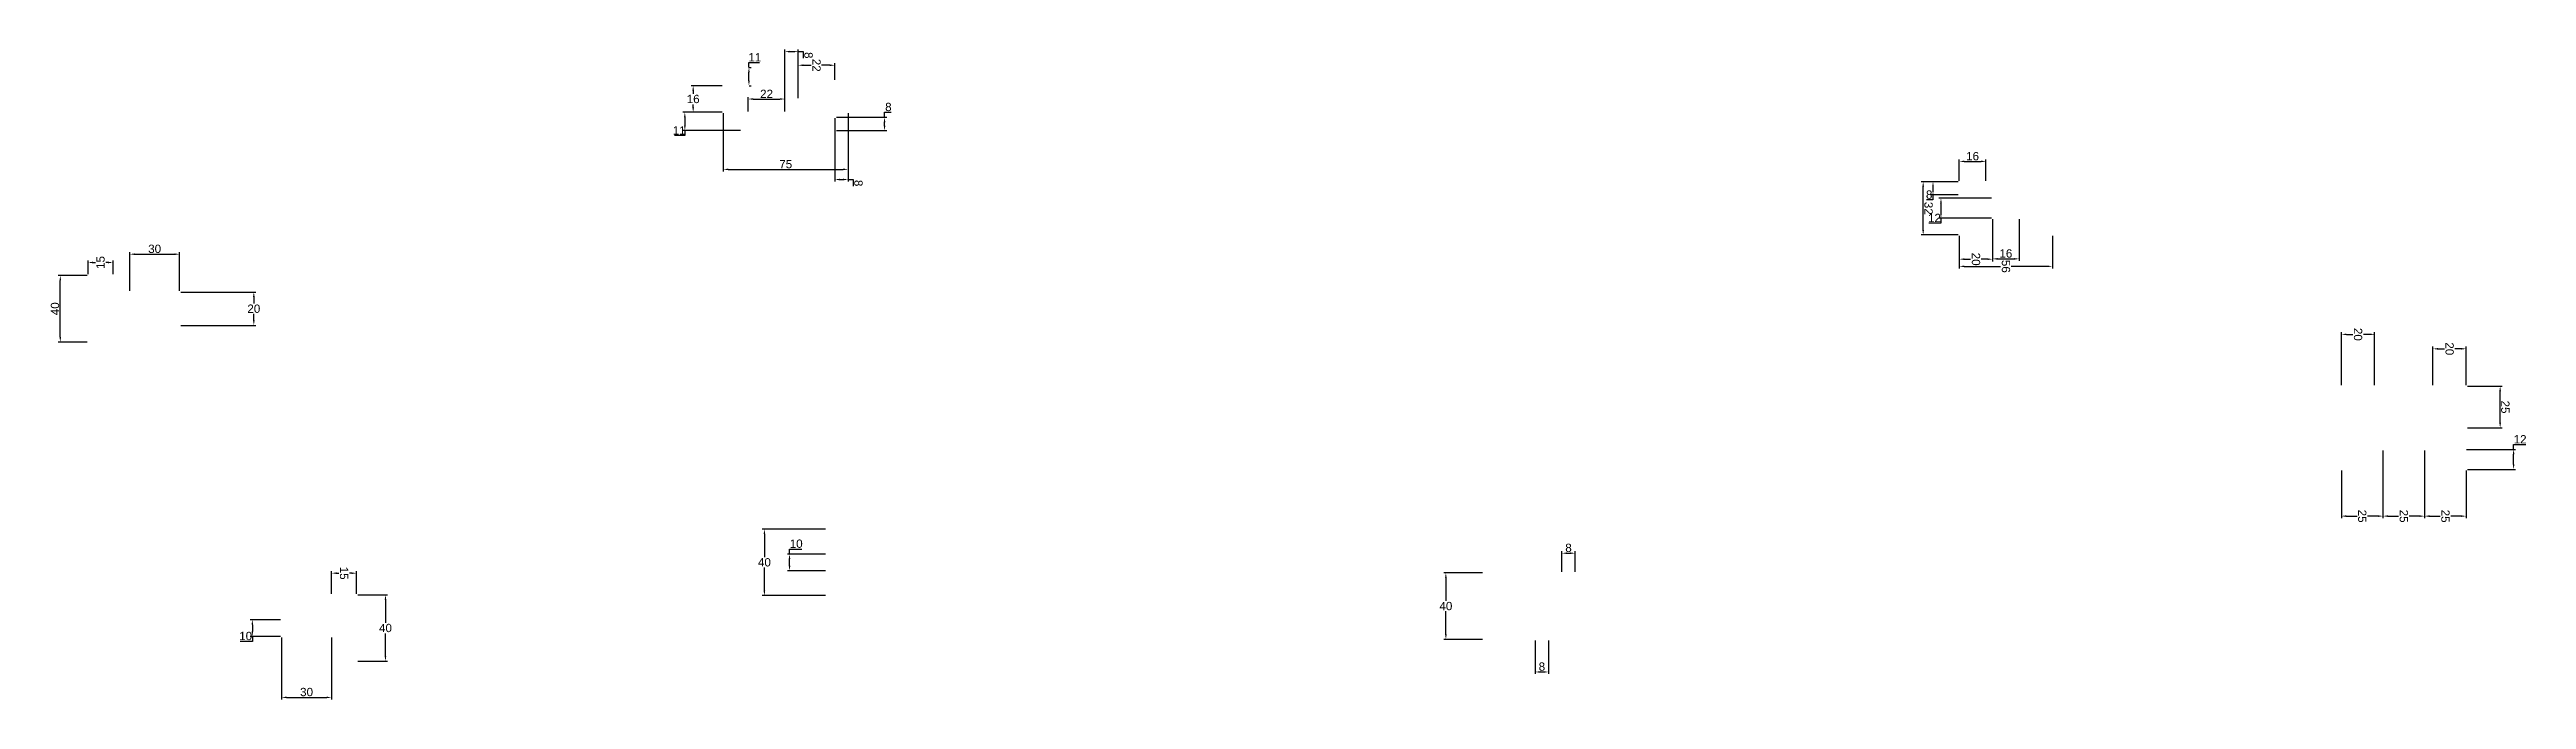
# Model space of a CAD drawing. Header units: millimetres. Extents: x 340 to 1828, y -117 to 274.
import ezdxf

# ---------------------------------------------------------------- set-up
doc = ezdxf.new("R2010")
doc.units = ezdxf.units.MM
doc.styles.get("Standard").update_dxf_attribs({"font": 'arial.ttf'})
doc.dimstyles.new('ISO-25', dxfattribs={"dimtxt": 5, "dimasz": 3, "dimexe": 1.25, "dimexo": 0.625, "dimtad": 1, "dimtih": 1, "dimtoh": 1, "dimdec": 0, "dimtxsty": 'Standard', "dimcen": 2.5, "dimadec": 0, "dimazin": 0, "dimtfac": 1, "dimtdec": 0, "dimtmove": 0, "dimatfit": 3, "dimfxl": 1, "dimarcsym": 0})

# ---------------------------------------------------------------- blocks, each defined once
blk = doc.blocks.new('*D4')
at = {"color": 0, "lineweight": -2, "transparency": 16777216}
for p, q in [((362.4, 137.8), (345, 137.8)), ((346.3, 100.8), (346.3, 134.8)), ((362.4, 97.8), (345, 97.8))]:
    blk.add_line(p, q, dxfattribs=at)
at = {"color": 0, "transparency": 16777216}
for points in [[(345.8, 134.8), (346.8, 134.8), (346.3, 137.8)], [(345.8, 100.8), (346.8, 100.8), (346.3, 97.8)]]:
    blk.add_solid(points, dxfattribs=at)
at = {"layer": 'Defpoints', "color": 0, "transparency": 16777216}
for p in [(346.3, 137.8), (363, 137.8), (363, 97.8)]:
    blk.add_point(p, dxfattribs=at)
at = {"color": 0, "transparency": 16777216, "insert": (343.1, 117.8), "char_height": 5, "attachment_point": 5, "rotation": 90}
blk.add_mtext('40', dxfattribs=at)
blk = doc.blocks.new('*D5')
at = {"color": 0, "lineweight": -2, "transparency": 16777216}
for p, q in [((363, 138.5), (363, 146.9)), ((366, 145.6), (367.4, 145.6)), ((375, 145.6), (373.7, 145.6)), ((378, 138.5), (378, 146.9))]:
    blk.add_line(p, q, dxfattribs=at)
at = {"color": 0, "transparency": 16777216}
for points in [[(366, 145.1), (366, 146.1), (363, 145.6)], [(375, 145.1), (375, 146.1), (378, 145.6)]]:
    blk.add_solid(points, dxfattribs=at)
at = {"layer": 'Defpoints', "color": 0, "transparency": 16777216}
for p in [(363, 145.6), (363, 137.8), (378, 137.8)]:
    blk.add_point(p, dxfattribs=at)
at = {"color": 0, "transparency": 16777216, "insert": (370.5, 145.6), "char_height": 5, "attachment_point": 5, "rotation": 90}
blk.add_mtext('15', dxfattribs=at)
blk = doc.blocks.new('*D8')
at = {"color": 0, "lineweight": -2, "transparency": 16777216}
for p, q in [((388, 128.5), (388, 151.8)), ((391, 150.6), (415, 150.6)), ((418, 128.5), (418, 151.8))]:
    blk.add_line(p, q, dxfattribs=at)
at = {"color": 0, "transparency": 16777216}
for points in [[(391, 151.1), (391, 150.1), (388, 150.6)], [(415, 151.1), (415, 150.1), (418, 150.6)]]:
    blk.add_solid(points, dxfattribs=at)
at = {"layer": 'Defpoints', "color": 0, "transparency": 16777216}
for p in [(418, 150.6), (388, 127.8), (418, 127.8)]:
    blk.add_point(p, dxfattribs=at)
at = {"color": 0, "transparency": 16777216, "insert": (403, 153.8), "char_height": 5, "attachment_point": 5}
blk.add_mtext('30', dxfattribs=at)
blk = doc.blocks.new('*D9')
at = {"color": 0, "lineweight": -2, "transparency": 16777216}
for p, q in [((418.7, 127.8), (463.8, 127.8)), ((462.6, 124.8), (462.6, 121)), ((418.7, 107.8), (463.8, 107.8)), ((462.6, 110.8), (462.6, 114.7))]:
    blk.add_line(p, q, dxfattribs=at)
at = {"color": 0, "transparency": 16777216}
for points in [[(462.1, 124.8), (463.1, 124.8), (462.6, 127.8)], [(462.1, 110.8), (463.1, 110.8), (462.6, 107.8)]]:
    blk.add_solid(points, dxfattribs=at)
at = {"layer": 'Defpoints', "color": 0, "transparency": 16777216}
for p in [(418, 127.8), (462.6, 127.8), (418, 107.8)]:
    blk.add_point(p, dxfattribs=at)
at = {"color": 0, "transparency": 16777216, "insert": (462.6, 117.8), "char_height": 5, "attachment_point": 5}
blk.add_mtext('20', dxfattribs=at)
blk = doc.blocks.new('*D11')
at = {"color": 0, "lineweight": -2, "transparency": 16777216}
for p, q in [((525, -54.2), (543, -54.2)), ((541.7, -57.2), (541.7, -71)), ((541.7, -91.2), (541.7, -77.4)), ((525, -94.2), (543, -94.2))]:
    blk.add_line(p, q, dxfattribs=at)
at = {"color": 0, "transparency": 16777216}
for points in [[(541.2, -57.2), (542.2, -57.2), (541.7, -54.2)], [(541.2, -91.2), (542.2, -91.2), (541.7, -94.2)]]:
    blk.add_solid(points, dxfattribs=at)
at = {"layer": 'Defpoints', "color": 0, "transparency": 16777216}
for p in [(524.3, -54.2), (541.7, -54.2), (524.3, -94.2)]:
    blk.add_point(p, dxfattribs=at)
at = {"color": 0, "transparency": 16777216, "insert": (541.7, -74.2), "char_height": 5, "attachment_point": 5}
blk.add_mtext('40', dxfattribs=at)
blk = doc.blocks.new('*D17')
at = {"color": 0, "lineweight": -2, "transparency": 16777216}
for p, q in [((478.7, -69.2), (460.4, -69.2)), ((461.7, -72.2), (461.7, -76.2)), ((461.7, -82.2), (454.4, -82.2)), ((478.7, -79.2), (460.4, -79.2)), ((461.7, -79.2), (461.7, -82.2))]:
    blk.add_line(p, q, dxfattribs=at)
at = {"color": 0, "transparency": 16777216}
for points in [[(461.2, -72.2), (462.2, -72.2), (461.7, -69.2)], [(461.2, -76.2), (462.2, -76.2), (461.7, -79.2)]]:
    blk.add_solid(points, dxfattribs=at)
at = {"layer": 'Defpoints', "color": 0, "transparency": 16777216}
for p in [(479.3, -69.2), (461.7, -79.2), (479.3, -79.2)]:
    blk.add_point(p, dxfattribs=at)
at = {"color": 0, "transparency": 16777216, "insert": (457.7, -79), "char_height": 5, "attachment_point": 5}
blk.add_mtext('10', dxfattribs=at)
blk = doc.blocks.new('*D18')
at = {"color": 0, "lineweight": -2, "transparency": 16777216}
for p, q in [((509.3, -53.6), (509.3, -40)), ((512.3, -41.2), (513.7, -41.2)), ((521.3, -41.2), (520, -41.2)), ((524.3, -53.6), (524.3, -40))]:
    blk.add_line(p, q, dxfattribs=at)
at = {"color": 0, "transparency": 16777216}
for points in [[(512.3, -40.7), (512.3, -41.7), (509.3, -41.2)], [(521.3, -40.7), (521.3, -41.7), (524.3, -41.2)]]:
    blk.add_solid(points, dxfattribs=at)
at = {"layer": 'Defpoints', "color": 0, "transparency": 16777216}
for p in [(524.3, -41.2), (509.3, -54.2), (524.3, -54.2)]:
    blk.add_point(p, dxfattribs=at)
at = {"color": 0, "transparency": 16777216, "insert": (516.8, -41.2), "char_height": 5, "attachment_point": 5, "rotation": 270}
blk.add_mtext('15', dxfattribs=at)
blk = doc.blocks.new('*D19')
at = {"color": 0, "lineweight": -2, "transparency": 16777216}
for p, q in [((744.1, 251.9), (725.4, 251.9)), ((726.6, 248.9), (726.6, 247.1)), ((726.6, 238.9), (726.6, 240.7)), ((744.1, 235.9), (725.4, 235.9))]:
    blk.add_line(p, q, dxfattribs=at)
at = {"color": 0, "transparency": 16777216}
for points in [[(726.1, 248.9), (727.1, 248.9), (726.6, 251.9)], [(726.1, 238.9), (727.1, 238.9), (726.6, 235.9)]]:
    blk.add_solid(points, dxfattribs=at)
at = {"layer": 'Defpoints', "color": 0, "transparency": 16777216}
for p in [(744.7, 251.9), (726.6, 235.9), (744.7, 235.9)]:
    blk.add_point(p, dxfattribs=at)
at = {"color": 0, "transparency": 16777216, "insert": (726.6, 243.9), "char_height": 5, "attachment_point": 5}
blk.add_mtext('16', dxfattribs=at)
blk = doc.blocks.new('*D20')
at = {"color": 0, "lineweight": -2, "transparency": 16777216}
for p, q in [((744.7, 235.3), (744.7, 200.3)), ((819.7, 235.3), (819.7, 200.3)), ((747.7, 201.6), (816.7, 201.6))]:
    blk.add_line(p, q, dxfattribs=at)
at = {"color": 0, "transparency": 16777216}
for points in [[(747.7, 202.1), (747.7, 201.1), (744.7, 201.6)], [(816.7, 202.1), (816.7, 201.1), (819.7, 201.6)]]:
    blk.add_solid(points, dxfattribs=at)
at = {"layer": 'Defpoints', "color": 0, "transparency": 16777216}
for p in [(744.7, 235.9), (819.7, 235.9), (819.7, 201.6)]:
    blk.add_point(p, dxfattribs=at)
at = {"color": 0, "transparency": 16777216, "insert": (782.2, 204.7), "char_height": 5, "attachment_point": 5}
blk.add_mtext('75', dxfattribs=at)
blk = doc.blocks.new('*D21')
at = {"color": 0, "lineweight": -2, "transparency": 16777216}
for p, q in [((759.7, 236.5), (759.7, 245.1)), ((762.7, 243.9), (778.7, 243.9)), ((781.7, 236.5), (781.7, 245.1))]:
    blk.add_line(p, q, dxfattribs=at)
at = {"color": 0, "transparency": 16777216}
for points in [[(762.7, 244.4), (762.7, 243.4), (759.7, 243.9)], [(778.7, 244.4), (778.7, 243.4), (781.7, 243.9)]]:
    blk.add_solid(points, dxfattribs=at)
at = {"layer": 'Defpoints', "color": 0, "transparency": 16777216}
for p in [(781.7, 243.9), (759.7, 235.9), (781.7, 235.9)]:
    blk.add_point(p, dxfattribs=at)
at = {"color": 0, "transparency": 16777216, "insert": (770.7, 247), "char_height": 5, "attachment_point": 5}
blk.add_mtext('22', dxfattribs=at)
blk = doc.blocks.new('*D22')
at = {"color": 0, "lineweight": -2, "transparency": 16777216}
for p, q in [((789.7, 255.5), (789.7, 265.5)), ((792.7, 264.2), (797.5, 264.2)), ((808.7, 264.2), (803.8, 264.2)), ((811.7, 255.5), (811.7, 265.5))]:
    blk.add_line(p, q, dxfattribs=at)
at = {"color": 0, "transparency": 16777216}
for points in [[(792.7, 264.7), (792.7, 263.7), (789.7, 264.2)], [(808.7, 264.7), (808.7, 263.7), (811.7, 264.2)]]:
    blk.add_solid(points, dxfattribs=at)
at = {"layer": 'Defpoints', "color": 0, "transparency": 16777216}
for p in [(789.7, 254.9), (811.7, 264.2), (811.7, 254.9)]:
    blk.add_point(p, dxfattribs=at)
at = {"color": 0, "transparency": 16777216, "insert": (800.7, 264.2), "char_height": 5, "attachment_point": 5, "rotation": 270}
blk.add_mtext('22', dxfattribs=at)
blk = doc.blocks.new('*D24')
at = {"color": 0, "lineweight": -2, "transparency": 16777216}
for p, q in [((811.7, 232.3), (811.7, 194.3)), ((819.7, 232.3), (819.7, 194.3)), ((814.7, 195.5), (816.7, 195.5)), ((819.7, 195.5), (822.7, 195.5)), ((822.7, 195.5), (822.7, 191.6))]:
    blk.add_line(p, q, dxfattribs=at)
at = {"color": 0, "transparency": 16777216}
for points in [[(814.7, 196), (814.7, 195), (811.7, 195.5)], [(816.7, 196), (816.7, 195), (819.7, 195.5)]]:
    blk.add_solid(points, dxfattribs=at)
at = {"layer": 'Defpoints', "color": 0, "transparency": 16777216}
for p in [(811.7, 232.9), (819.7, 232.9), (819.7, 195.5)]:
    blk.add_point(p, dxfattribs=at)
at = {"color": 0, "transparency": 16777216, "insert": (825.9, 193.3), "char_height": 5, "attachment_point": 5, "rotation": 270}
blk.add_mtext('8', dxfattribs=at)
blk = doc.blocks.new('*D25')
at = {"color": 0, "lineweight": -2, "transparency": 16777216}
for p, q in [((781.7, 244.5), (781.7, 273.7)), ((784.7, 272.4), (786.7, 272.4)), ((789.7, 244.5), (789.7, 273.7)), ((789.7, 272.4), (792.7, 272.4)), ((792.7, 272.4), (792.7, 268.5))]:
    blk.add_line(p, q, dxfattribs=at)
at = {"color": 0, "transparency": 16777216}
for points in [[(784.7, 272.9), (784.7, 271.9), (781.7, 272.4)], [(786.7, 272.9), (786.7, 271.9), (789.7, 272.4)]]:
    blk.add_solid(points, dxfattribs=at)
at = {"layer": 'Defpoints', "color": 0, "transparency": 16777216}
for p in [(789.7, 272.4), (781.7, 243.9), (789.7, 243.9)]:
    blk.add_point(p, dxfattribs=at)
at = {"color": 0, "transparency": 16777216, "insert": (795.9, 270.2), "char_height": 5, "attachment_point": 5, "rotation": 270}
blk.add_mtext('8', dxfattribs=at)
blk = doc.blocks.new('*D27')
at = {"color": 0, "lineweight": -2, "transparency": 16777216}
for p, q in [((744.1, 235.9), (720.4, 235.9)), ((755.1, 224.9), (720.4, 224.9)), ((721.6, 232.9), (721.6, 227.9)), ((721.6, 224.9), (721.6, 221.9)), ((721.6, 221.9), (715.3, 221.9))]:
    blk.add_line(p, q, dxfattribs=at)
at = {"color": 0, "transparency": 16777216}
for points in [[(721.1, 232.9), (722.1, 232.9), (721.6, 235.9)], [(721.1, 227.9), (722.1, 227.9), (721.6, 224.9)]]:
    blk.add_solid(points, dxfattribs=at)
at = {"layer": 'Defpoints', "color": 0, "transparency": 16777216}
for p in [(721.6, 224.9), (744.7, 235.9), (755.7, 224.9)]:
    blk.add_point(p, dxfattribs=at)
at = {"color": 0, "transparency": 16777216, "insert": (718.2, 225), "char_height": 5, "attachment_point": 5}
blk.add_mtext('11', dxfattribs=at)
blk = doc.blocks.new('*D28')
at = {"color": 0, "lineweight": -2, "transparency": 16777216}
for p, q in [((760.1, 262.9), (760.1, 265.9)), ((760.1, 265.9), (766.5, 265.9)), ((760.1, 254.9), (760.1, 259.9)), ((760.3, 262.9), (761.4, 262.9)), ((760.3, 251.9), (761.4, 251.9))]:
    blk.add_line(p, q, dxfattribs=at)
at = {"color": 0, "transparency": 16777216}
for points in [[(759.6, 259.9), (760.6, 259.9), (760.1, 262.9)], [(759.6, 254.9), (760.6, 254.9), (760.1, 251.9)]]:
    blk.add_solid(points, dxfattribs=at)
at = {"layer": 'Defpoints', "color": 0, "transparency": 16777216}
for p in [(759.7, 262.9), (760.1, 262.9), (759.7, 251.9)]:
    blk.add_point(p, dxfattribs=at)
at = {"color": 0, "transparency": 16777216, "insert": (763.6, 269), "char_height": 5, "attachment_point": 5}
blk.add_mtext('11', dxfattribs=at)
blk = doc.blocks.new('*D29')
at = {"color": 0, "lineweight": -2, "transparency": 16777216}
for p, q in [((812.7, 232.9), (842.9, 232.9)), ((812.7, 224.9), (842.9, 224.9)), ((841.6, 232.9), (841.6, 235.9)), ((841.6, 235.9), (845.5, 235.9)), ((841.6, 227.9), (841.6, 229.9))]:
    blk.add_line(p, q, dxfattribs=at)
at = {"color": 0, "transparency": 16777216}
for points in [[(841.1, 229.9), (842.1, 229.9), (841.6, 232.9)], [(841.1, 227.9), (842.1, 227.9), (841.6, 224.9)]]:
    blk.add_solid(points, dxfattribs=at)
at = {"layer": 'Defpoints', "color": 0, "transparency": 16777216}
for p in [(812, 232.9), (812, 224.9), (841.6, 232.9)]:
    blk.add_point(p, dxfattribs=at)
at = {"color": 0, "transparency": 16777216, "insert": (843.9, 239.1), "char_height": 5, "attachment_point": 5}
blk.add_mtext('8', dxfattribs=at)
blk = doc.blocks.new('*D34')
at = {"color": 0, "lineweight": -2, "transparency": 16777216}
for p, q in [((806.2, -29.7), (783.3, -29.7)), ((784.5, -29.7), (784.5, -26.7)), ((784.5, -26.7), (791.8, -26.7)), ((806.2, -39.7), (783.3, -39.7)), ((784.5, -36.7), (784.5, -32.7))]:
    blk.add_line(p, q, dxfattribs=at)
at = {"color": 0, "transparency": 16777216}
for points in [[(784, -32.7), (785, -32.7), (784.5, -29.7)], [(784, -36.7), (785, -36.7), (784.5, -39.7)]]:
    blk.add_solid(points, dxfattribs=at)
at = {"layer": 'Defpoints', "color": 0, "transparency": 16777216}
for p in [(784.5, -29.7), (806.8, -29.7), (806.8, -39.7)]:
    blk.add_point(p, dxfattribs=at)
at = {"color": 0, "transparency": 16777216, "insert": (788.5, -23.5), "char_height": 5, "attachment_point": 5}
blk.add_mtext('10', dxfattribs=at)
blk = doc.blocks.new('*D37')
at = {"color": 0, "lineweight": -2, "transparency": 16777216}
for p, q in [((806.2, -14.7), (768.1, -14.7)), ((769.4, -17.7), (769.4, -31.5)), ((769.4, -51.7), (769.4, -37.8)), ((806.2, -54.7), (768.1, -54.7))]:
    blk.add_line(p, q, dxfattribs=at)
at = {"color": 0, "transparency": 16777216}
for points in [[(768.9, -17.7), (769.9, -17.7), (769.4, -14.7)], [(768.9, -51.7), (769.9, -51.7), (769.4, -54.7)]]:
    blk.add_solid(points, dxfattribs=at)
at = {"layer": 'Defpoints', "color": 0, "transparency": 16777216}
for p in [(806.8, -14.7), (769.4, -54.7), (806.8, -54.7)]:
    blk.add_point(p, dxfattribs=at)
at = {"color": 0, "transparency": 16777216, "insert": (769.4, -34.7), "char_height": 5, "attachment_point": 5}
blk.add_mtext('40', dxfattribs=at)
blk = doc.blocks.new('*D47')
at = {"color": 0, "lineweight": -2, "transparency": 16777216}
for p, q in [((1232.6, -81.6), (1232.6, -101.8)), ((1240.6, -81.6), (1240.6, -101.8)), ((1235.6, -100.6), (1237.6, -100.6))]:
    blk.add_line(p, q, dxfattribs=at)
at = {"color": 0, "transparency": 16777216}
for points in [[(1235.6, -100.1), (1235.6, -101.1), (1232.6, -100.6)], [(1237.6, -100.1), (1237.6, -101.1), (1240.6, -100.6)]]:
    blk.add_solid(points, dxfattribs=at)
at = {"layer": 'Defpoints', "color": 0, "transparency": 16777216}
for p in [(1232.6, -81), (1240.6, -81), (1240.6, -100.6)]:
    blk.add_point(p, dxfattribs=at)
at = {"color": 0, "transparency": 16777216, "insert": (1236.6, -97.4), "char_height": 5, "attachment_point": 5}
blk.add_mtext('8', dxfattribs=at)
blk = doc.blocks.new('*D52')
at = {"color": 0, "lineweight": -2, "transparency": 16777216}
for p, q in [((1201, -41), (1177.7, -41)), ((1178.9, -44), (1178.9, -57.8)), ((1178.9, -78), (1178.9, -64.1)), ((1201, -81), (1177.7, -81))]:
    blk.add_line(p, q, dxfattribs=at)
at = {"color": 0, "transparency": 16777216}
for points in [[(1178.4, -44), (1179.4, -44), (1178.9, -41)], [(1178.4, -78), (1179.4, -78), (1178.9, -81)]]:
    blk.add_solid(points, dxfattribs=at)
at = {"layer": 'Defpoints', "color": 0, "transparency": 16777216}
for p in [(1178.9, -41), (1201.6, -41), (1201.6, -81)]:
    blk.add_point(p, dxfattribs=at)
at = {"color": 0, "transparency": 16777216, "insert": (1178.9, -61), "char_height": 5, "attachment_point": 5}
blk.add_mtext('40', dxfattribs=at)
blk = doc.blocks.new('*D54')
at = {"color": 0, "lineweight": -2, "transparency": 16777216}
for p, q in [((1248.6, -40.3), (1248.6, -28)), ((1251.6, -29.2), (1253.6, -29.2)), ((1256.6, -40.3), (1256.6, -28))]:
    blk.add_line(p, q, dxfattribs=at)
at = {"color": 0, "transparency": 16777216}
for points in [[(1251.6, -28.7), (1251.6, -29.7), (1248.6, -29.2)], [(1253.6, -28.7), (1253.6, -29.7), (1256.6, -29.2)]]:
    blk.add_solid(points, dxfattribs=at)
at = {"layer": 'Defpoints', "color": 0, "transparency": 16777216}
for p in [(1256.6, -29.2), (1248.6, -41), (1256.6, -41)]:
    blk.add_point(p, dxfattribs=at)
at = {"color": 0, "transparency": 16777216, "insert": (1252.6, -26), "char_height": 5, "attachment_point": 5}
blk.add_mtext('8', dxfattribs=at)
blk = doc.blocks.new('*D61')
at = {"color": 0, "lineweight": -2, "transparency": 16777216}
for p, q in [((1487.4, 161.6), (1487.4, 142)), ((1543.4, 161.6), (1543.4, 142)), ((1490.4, 143.3), (1512.2, 143.3)), ((1540.4, 143.3), (1518.6, 143.3))]:
    blk.add_line(p, q, dxfattribs=at)
at = {"color": 0, "transparency": 16777216}
for points in [[(1490.4, 143.8), (1490.4, 142.8), (1487.4, 143.3)], [(1540.4, 143.8), (1540.4, 142.8), (1543.4, 143.3)]]:
    blk.add_solid(points, dxfattribs=at)
at = {"layer": 'Defpoints', "color": 0, "transparency": 16777216}
for p in [(1487.4, 162.2), (1543.4, 162.2), (1543.4, 143.3)]:
    blk.add_point(p, dxfattribs=at)
at = {"color": 0, "transparency": 16777216, "insert": (1515.4, 143.3), "char_height": 5, "attachment_point": 5, "rotation": 270}
blk.add_mtext('56', dxfattribs=at)
blk = doc.blocks.new('*D62')
at = {"color": 0, "lineweight": -2, "transparency": 16777216}
for p, q in [((1486.8, 194.2), (1464.5, 194.2)), ((1465.7, 165.2), (1465.7, 191.2)), ((1486.8, 162.2), (1464.5, 162.2))]:
    blk.add_line(p, q, dxfattribs=at)
at = {"color": 0, "transparency": 16777216}
for points in [[(1466.2, 191.2), (1465.2, 191.2), (1465.7, 194.2)], [(1466.2, 165.2), (1465.2, 165.2), (1465.7, 162.2)]]:
    blk.add_solid(points, dxfattribs=at)
at = {"layer": 'Defpoints', "color": 0, "transparency": 16777216}
for p in [(1465.7, 194.2), (1487.4, 194.2), (1487.4, 162.2)]:
    blk.add_point(p, dxfattribs=at)
at = {"color": 0, "transparency": 16777216, "insert": (1468.9, 178.2), "char_height": 5, "attachment_point": 5, "rotation": 270}
blk.add_mtext('32', dxfattribs=at)
blk = doc.blocks.new('*D63')
at = {"color": 0, "lineweight": -2, "transparency": 16777216}
for p, q in [((1506.8, 184.2), (1475.2, 184.2)), ((1476.4, 181.2), (1476.4, 175.2)), ((1476.4, 169.2), (1469.1, 169.2)), ((1506.8, 172.2), (1475.2, 172.2)), ((1476.4, 172.2), (1476.4, 169.2))]:
    blk.add_line(p, q, dxfattribs=at)
at = {"color": 0, "transparency": 16777216}
for points in [[(1475.9, 181.2), (1476.9, 181.2), (1476.4, 184.2)], [(1475.9, 175.2), (1476.9, 175.2), (1476.4, 172.2)]]:
    blk.add_solid(points, dxfattribs=at)
at = {"layer": 'Defpoints', "color": 0, "transparency": 16777216}
for p in [(1507.4, 184.2), (1476.4, 172.2), (1507.4, 172.2)]:
    blk.add_point(p, dxfattribs=at)
at = {"color": 0, "transparency": 16777216, "insert": (1472.5, 172.4), "char_height": 5, "attachment_point": 5}
blk.add_mtext('12', dxfattribs=at)
blk = doc.blocks.new('*D64')
at = {"color": 0, "lineweight": -2, "transparency": 16777216}
for p, q in [((1507.4, 171.6), (1507.4, 146.6)), ((1523.4, 171.6), (1523.4, 146.6)), ((1510.4, 147.8), (1520.4, 147.8))]:
    blk.add_line(p, q, dxfattribs=at)
at = {"color": 0, "transparency": 16777216}
for points in [[(1510.4, 148.3), (1510.4, 147.3), (1507.4, 147.8)], [(1520.4, 148.3), (1520.4, 147.3), (1523.4, 147.8)]]:
    blk.add_solid(points, dxfattribs=at)
at = {"layer": 'Defpoints', "color": 0, "transparency": 16777216}
for p in [(1507.4, 172.2), (1523.4, 172.2), (1523.4, 147.8)]:
    blk.add_point(p, dxfattribs=at)
at = {"color": 0, "transparency": 16777216, "insert": (1515.4, 151), "char_height": 5, "attachment_point": 5}
blk.add_mtext('16', dxfattribs=at)
blk = doc.blocks.new('*D65')
at = {"color": 0, "lineweight": -2, "transparency": 16777216}
for p, q in [((1507.4, 171.6), (1507.4, 146.3)), ((1487.4, 161.6), (1487.4, 146.3)), ((1490.4, 147.6), (1494.2, 147.6)), ((1504.4, 147.6), (1500.6, 147.6))]:
    blk.add_line(p, q, dxfattribs=at)
at = {"color": 0, "transparency": 16777216}
for points in [[(1490.4, 148.1), (1490.4, 147.1), (1487.4, 147.6)], [(1504.4, 148.1), (1504.4, 147.1), (1507.4, 147.6)]]:
    blk.add_solid(points, dxfattribs=at)
at = {"layer": 'Defpoints', "color": 0, "transparency": 16777216}
for p in [(1507.4, 172.2), (1487.4, 162.2), (1507.4, 147.6)]:
    blk.add_point(p, dxfattribs=at)
at = {"color": 0, "transparency": 16777216, "insert": (1497.4, 147.6), "char_height": 5, "attachment_point": 5, "rotation": 270}
blk.add_mtext('20', dxfattribs=at)
blk = doc.blocks.new('*D67')
at = {"color": 0, "lineweight": -2, "transparency": 16777216}
for p, q in [((1487.4, 194.8), (1487.4, 207.6)), ((1490.4, 206.4), (1500.4, 206.4)), ((1503.4, 194.8), (1503.4, 207.6))]:
    blk.add_line(p, q, dxfattribs=at)
at = {"color": 0, "transparency": 16777216}
for points in [[(1490.4, 206.9), (1490.4, 205.9), (1487.4, 206.4)], [(1500.4, 206.9), (1500.4, 205.9), (1503.4, 206.4)]]:
    blk.add_solid(points, dxfattribs=at)
at = {"layer": 'Defpoints', "color": 0, "transparency": 16777216}
for p in [(1487.4, 194.2), (1503.4, 206.4), (1503.4, 194.2)]:
    blk.add_point(p, dxfattribs=at)
at = {"color": 0, "transparency": 16777216, "insert": (1495.4, 209.5), "char_height": 5, "attachment_point": 5}
blk.add_mtext('16', dxfattribs=at)
blk = doc.blocks.new('*D68')
at = {"color": 0, "lineweight": -2, "transparency": 16777216}
for p, q in [((1486.8, 194.2), (1470.4, 194.2)), ((1471.6, 183.2), (1467.7, 183.2)), ((1486.8, 186.2), (1470.4, 186.2)), ((1471.6, 191.2), (1471.6, 189.2)), ((1471.6, 186.2), (1471.6, 183.2))]:
    blk.add_line(p, q, dxfattribs=at)
at = {"color": 0, "transparency": 16777216}
for points in [[(1471.1, 191.2), (1472.1, 191.2), (1471.6, 194.2)], [(1471.1, 189.2), (1472.1, 189.2), (1471.6, 186.2)]]:
    blk.add_solid(points, dxfattribs=at)
at = {"layer": 'Defpoints', "color": 0, "transparency": 16777216}
for p in [(1487.4, 194.2), (1471.6, 186.2), (1487.4, 186.2)]:
    blk.add_point(p, dxfattribs=at)
at = {"color": 0, "transparency": 16777216, "insert": (1469.3, 186.4), "char_height": 5, "attachment_point": 5}
blk.add_mtext('8', dxfattribs=at)
blk = doc.blocks.new('*D70')
at = {"color": 0, "lineweight": -2, "transparency": 16777216}
for p, q in [((1717, 20.5), (1717, -8.1)), ((1742, 20.5), (1742, -8.1)), ((1720, -6.9), (1726.4, -6.9)), ((1739, -6.9), (1732.7, -6.9))]:
    blk.add_line(p, q, dxfattribs=at)
at = {"color": 0, "transparency": 16777216}
for points in [[(1720, -6.4), (1720, -7.4), (1717, -6.9)], [(1739, -6.4), (1739, -7.4), (1742, -6.9)]]:
    blk.add_solid(points, dxfattribs=at)
at = {"layer": 'Defpoints', "color": 0, "transparency": 16777216}
for p in [(1717, 21.2), (1742, 21.2), (1742, -6.9)]:
    blk.add_point(p, dxfattribs=at)
at = {"color": 0, "transparency": 16777216, "insert": (1729.5, -6.9), "char_height": 5, "attachment_point": 5, "rotation": 270}
blk.add_mtext('25', dxfattribs=at)
blk = doc.blocks.new('*D71')
at = {"color": 0, "lineweight": -2, "transparency": 16777216}
for p, q in [((1742, 32.5), (1742, -8.1)), ((1767, 32.5), (1767, -8.1)), ((1745, -6.9), (1751.4, -6.9)), ((1764, -6.9), (1757.7, -6.9))]:
    blk.add_line(p, q, dxfattribs=at)
at = {"color": 0, "transparency": 16777216}
for points in [[(1745, -6.4), (1745, -7.4), (1742, -6.9)], [(1764, -6.4), (1764, -7.4), (1767, -6.9)]]:
    blk.add_solid(points, dxfattribs=at)
at = {"layer": 'Defpoints', "color": 0, "transparency": 16777216}
for p in [(1742, 33.2), (1767, 33.2), (1767, -6.9)]:
    blk.add_point(p, dxfattribs=at)
at = {"color": 0, "transparency": 16777216, "insert": (1754.5, -6.9), "char_height": 5, "attachment_point": 5, "rotation": 270}
blk.add_mtext('25', dxfattribs=at)
blk = doc.blocks.new('*D72')
at = {"color": 0, "lineweight": -2, "transparency": 16777216}
for p, q in [((1767, 20.5), (1767, -8.1)), ((1792, 20.5), (1792, -8.1)), ((1770, -6.9), (1776.4, -6.9)), ((1789, -6.9), (1782.7, -6.9))]:
    blk.add_line(p, q, dxfattribs=at)
at = {"color": 0, "transparency": 16777216}
for points in [[(1770, -6.4), (1770, -7.4), (1767, -6.9)], [(1789, -6.4), (1789, -7.4), (1792, -6.9)]]:
    blk.add_solid(points, dxfattribs=at)
at = {"layer": 'Defpoints', "color": 0, "transparency": 16777216}
for p in [(1767, 21.2), (1792, 21.2), (1792, -6.9)]:
    blk.add_point(p, dxfattribs=at)
at = {"color": 0, "transparency": 16777216, "insert": (1779.5, -6.9), "char_height": 5, "attachment_point": 5, "rotation": 270}
blk.add_mtext('25', dxfattribs=at)
blk = doc.blocks.new('*D76')
at = {"color": 0, "lineweight": -2, "transparency": 16777216}
for p, q in [((1792.7, 71.2), (1813.6, 71.2)), ((1812.4, 49.2), (1812.4, 68.2)), ((1792.7, 46.2), (1813.6, 46.2))]:
    blk.add_line(p, q, dxfattribs=at)
at = {"color": 0, "transparency": 16777216}
for points in [[(1812.9, 68.2), (1811.9, 68.2), (1812.4, 71.2)], [(1812.9, 49.2), (1811.9, 49.2), (1812.4, 46.2)]]:
    blk.add_solid(points, dxfattribs=at)
at = {"layer": 'Defpoints', "color": 0, "transparency": 16777216}
for p in [(1792, 71.2), (1812.4, 71.2), (1792, 46.2)]:
    blk.add_point(p, dxfattribs=at)
at = {"color": 0, "transparency": 16777216, "insert": (1815.5, 58.7), "char_height": 5, "attachment_point": 5, "rotation": 270}
blk.add_mtext('25', dxfattribs=at)
blk = doc.blocks.new('*D77')
at = {"color": 0, "lineweight": -2, "transparency": 16777216}
for p, q in [((1772, 71.8), (1772, 95)), ((1775, 93.7), (1778.9, 93.7)), ((1789, 93.7), (1785.2, 93.7)), ((1792, 71.8), (1792, 95))]:
    blk.add_line(p, q, dxfattribs=at)
at = {"color": 0, "transparency": 16777216}
for points in [[(1775, 94.2), (1775, 93.2), (1772, 93.7)], [(1789, 94.2), (1789, 93.2), (1792, 93.7)]]:
    blk.add_solid(points, dxfattribs=at)
at = {"layer": 'Defpoints', "color": 0, "transparency": 16777216}
for p in [(1792, 93.7), (1772, 71.2), (1792, 71.2)]:
    blk.add_point(p, dxfattribs=at)
at = {"color": 0, "transparency": 16777216, "insert": (1782, 93.7), "char_height": 5, "attachment_point": 5, "rotation": 270}
blk.add_mtext('20', dxfattribs=at)
blk = doc.blocks.new('*D78')
at = {"color": 0, "lineweight": -2, "transparency": 16777216}
for p, q in [((1717, 71.8), (1717, 103.7)), ((1720, 102.4), (1723.9, 102.4)), ((1734, 102.4), (1730.2, 102.4)), ((1737, 71.8), (1737, 103.7))]:
    blk.add_line(p, q, dxfattribs=at)
at = {"color": 0, "transparency": 16777216}
for points in [[(1720, 102.9), (1720, 101.9), (1717, 102.4)], [(1734, 102.9), (1734, 101.9), (1737, 102.4)]]:
    blk.add_solid(points, dxfattribs=at)
at = {"layer": 'Defpoints', "color": 0, "transparency": 16777216}
for p in [(1737, 102.4), (1717, 71.2), (1737, 71.2)]:
    blk.add_point(p, dxfattribs=at)
at = {"color": 0, "transparency": 16777216, "insert": (1727, 102.4), "char_height": 5, "attachment_point": 5, "rotation": 270}
blk.add_mtext('20', dxfattribs=at)
blk = doc.blocks.new('*D83')
at = {"color": 0, "lineweight": -2, "transparency": 16777216}
for p, q in [((1792.2, 33.2), (1821.7, 33.2)), ((1820.5, 33.2), (1820.5, 36.2)), ((1820.5, 36.2), (1827.8, 36.2)), ((1820.5, 24.2), (1820.5, 30.2)), ((1792.7, 21.2), (1821.7, 21.2))]:
    blk.add_line(p, q, dxfattribs=at)
at = {"color": 0, "transparency": 16777216}
for points in [[(1820, 30.2), (1821, 30.2), (1820.5, 33.2)], [(1820, 24.2), (1821, 24.2), (1820.5, 21.2)]]:
    blk.add_solid(points, dxfattribs=at)
at = {"layer": 'Defpoints', "color": 0, "transparency": 16777216}
for p in [(1791.5, 33.2), (1820.5, 33.2), (1792, 21.2)]:
    blk.add_point(p, dxfattribs=at)
at = {"color": 0, "transparency": 16777216, "insert": (1824.4, 39.3), "char_height": 5, "attachment_point": 5}
blk.add_mtext('12', dxfattribs=at)
blk = doc.blocks.new('*D84')
at = {"color": 0, "lineweight": -2, "transparency": 16777216}
for p, q in [((479.3, -79.8), (479.3, -117.2)), ((509.3, -79.8), (509.3, -117.2)), ((482.3, -115.9), (506.3, -115.9))]:
    blk.add_line(p, q, dxfattribs=at)
at = {"color": 0, "transparency": 16777216}
for points in [[(482.3, -115.4), (482.3, -116.4), (479.3, -115.9)], [(506.3, -115.4), (506.3, -116.4), (509.3, -115.9)]]:
    blk.add_solid(points, dxfattribs=at)
at = {"layer": 'Defpoints', "color": 0, "transparency": 16777216}
for p in [(479.3, -79.2), (509.3, -79.2), (509.3, -115.9)]:
    blk.add_point(p, dxfattribs=at)
at = {"color": 0, "transparency": 16777216, "insert": (494.3, -112.7), "char_height": 5, "attachment_point": 5}
blk.add_mtext('30', dxfattribs=at)

msp = doc.modelspace()

# ---------------------------------------------------------------- dimensions: what is measured, and where the dimension line sits
for base, p1, p2, picture, middle in [((760.1, 262.9, 18), (759.7, 251.9, 18), (759.7, 262.9, 18), '*D28', (763.6, 269, 18)), ((841.6, 232.9, 18), (812, 224.9, 18), (812, 232.9, 18), '*D29', (843.9, 239.1, 18)), ((721.6, 224.9, 18), (744.7, 235.9, 18), (755.7, 224.9, 18), '*D27', (718.2, 225, 18)), ((1471.6, 186.2, 35), (1487.4, 194.2, 35), (1487.4, 186.2, 35), '*D68', (1469.3, 186.4, 35)), ((1820.5, 33.2, -105.9), (1792, 21.2, -105.9), (1791.5, 33.2, -105.9), '*D83', (1824.4, 39.3, -105.9))]:
    dim = msp.add_linear_dim(base=base, p1=p1, p2=p2, angle=90, dimstyle='ISO-25')
    dim.commit()
    dim.dimension.update_dxf_attribs({"geometry": picture, "text_midpoint": middle})
for p1, p2, distance, picture, middle in [((781.7, 243.9, 18), (789.7, 243.9, 18), 28.5, '*D25', (795.9, 270.2, 18)), ((789.7, 254.9, 33), (811.7, 254.9, 33), 9.4, '*D22', (800.7, 264.2, 33)), ((744.7, 251.9, 18), (744.7, 235.9, 18), -18.1, '*D19', (726.6, 243.9, 18)), ((759.7, 235.9, 18), (781.7, 235.9, 18), 8, '*D21', (770.7, 247, 18)), ((811.7, 232.9, 18), (819.7, 232.9, 18), -37.4, '*D24', (825.9, 193.3, 18)), ((1487.4, 162.2, 15), (1487.4, 194.2, 15), 21.6, '*D62', (1468.9, 178.2, 15)), ((1507.4, 184.2, 23), (1507.4, 172.2, 23), -31, '*D63', (1472.5, 172.4, 23)), ((1507.4, 172.2, 23), (1523.4, 172.2, 23), -24.4, '*D64', (1515.4, 151, 23)), ((378, 137.8, 74.6), (363, 137.8, 74.6), -7.8, '*D5', (370.5, 145.6, 74.6)), ((388, 127.8, 44.6), (418, 127.8, 44.6), 22.7, '*D8', (403, 153.8, 44.6)), ((1487.4, 162.2, 15), (1543.4, 162.2, 15), -18.9, '*D61', (1515.4, 143.3, 15)), ((363, 97.8, 74.6), (363, 137.8, 74.6), 16.7, '*D4', (343.1, 117.8, 74.6)), ((418, 107.8, 44.6), (418, 127.8, 44.6), -44.5, '*D9', (462.6, 117.8, 44.6)), ((1717, 71.2, -105.9), (1737, 71.2, -105.9), 31.3, '*D78', (1727, 102.4, -105.9)), ((1772, 71.2, -80.9), (1792, 71.2, -80.9), 22.6, '*D77', (1782, 93.7, -80.9)), ((1792, 46.2, -80.9), (1792, 71.2, -80.9), -20.3, '*D76', (1815.5, 58.7, -80.9)), ((1742, 33.2, -105.9), (1767, 33.2, -105.9), -40, '*D71', (1754.5, -6.9, -105.9)), ((1717, 21.2, -105.9), (1742, 21.2, -105.9), -28, '*D70', (1729.5, -6.9, -105.9)), ((1767, 21.2, -105.9), (1792, 21.2, -105.9), -28, '*D72', (1779.5, -6.9, -105.9)), ((806.8, -14.7, 17.1), (806.8, -54.7, 17.1), -37.4, '*D37', (769.4, -34.7, 17.1)), ((806.8, -39.7, 32.1), (806.8, -29.7, 32.1), 22.3, '*D34', (788.5, -23.5, 32.1)), ((1248.6, -41, 41.2), (1256.6, -41, 41.2), 11.8, '*D54', (1252.6, -26, 41.2)), ((509.3, -54.2, 69.6), (524.3, -54.2, 69.6), 13, '*D18', (516.8, -41.2, 69.6)), ((1201.6, -81, 20.2), (1201.6, -41, 20.2), 22.7, '*D52', (1178.9, -61, 20.2)), ((524.3, -94.2, 69.6), (524.3, -54.2, 69.6), -17.4, '*D11', (541.7, -74.2, 69.6)), ((479.3, -69.2, 64.6), (479.3, -79.2, 64.6), -17.6, '*D17', (457.7, -79, 64.6)), ((1232.6, -81, 24.2), (1240.6, -81, 24.2), -19.6, '*D47', (1236.6, -97.4, 24.2))]:
    dim = msp.add_aligned_dim(p1=p1, p2=p2, distance=distance, dimstyle='ISO-25')
    dim.commit()
    dim.dimension.update_dxf_attribs({"geometry": picture, "text_midpoint": middle})
for base, p1, p2, picture, middle in [((819.7, 201.6, 18), (744.7, 235.9, 18), (819.7, 235.9, 18), '*D20', (782.2, 201.6, 18)), ((509.3, -115.9, 44.6), (479.3, -79.2, 44.6), (509.3, -79.2, 44.6), '*D84', (494.3, -115.9, 44.6))]:
    dim = msp.add_linear_dim(base=base, p1=p1, p2=p2, angle=0, dimstyle='ISO-25')
    dim.commit()
    dim.dimension.update_dxf_attribs({"geometry": picture, "text_midpoint": middle, "dimtype": 161})
for base, p1, p2, picture, middle in [((1503.4, 206.4, 35), (1487.4, 194.2, 35), (1503.4, 194.2, 35), '*D67', (1495.4, 209.5, 35)), ((1507.4, 147.6, 23), (1487.4, 162.2, 23), (1507.4, 172.2, 23), '*D65', (1497.4, 147.6, 23))]:
    dim = msp.add_linear_dim(base=base, p1=p1, p2=p2, dimstyle='ISO-25')
    dim.commit()
    dim.dimension.update_dxf_attribs({"geometry": picture, "text_midpoint": middle})

doc.saveas('drawing.dxf')
